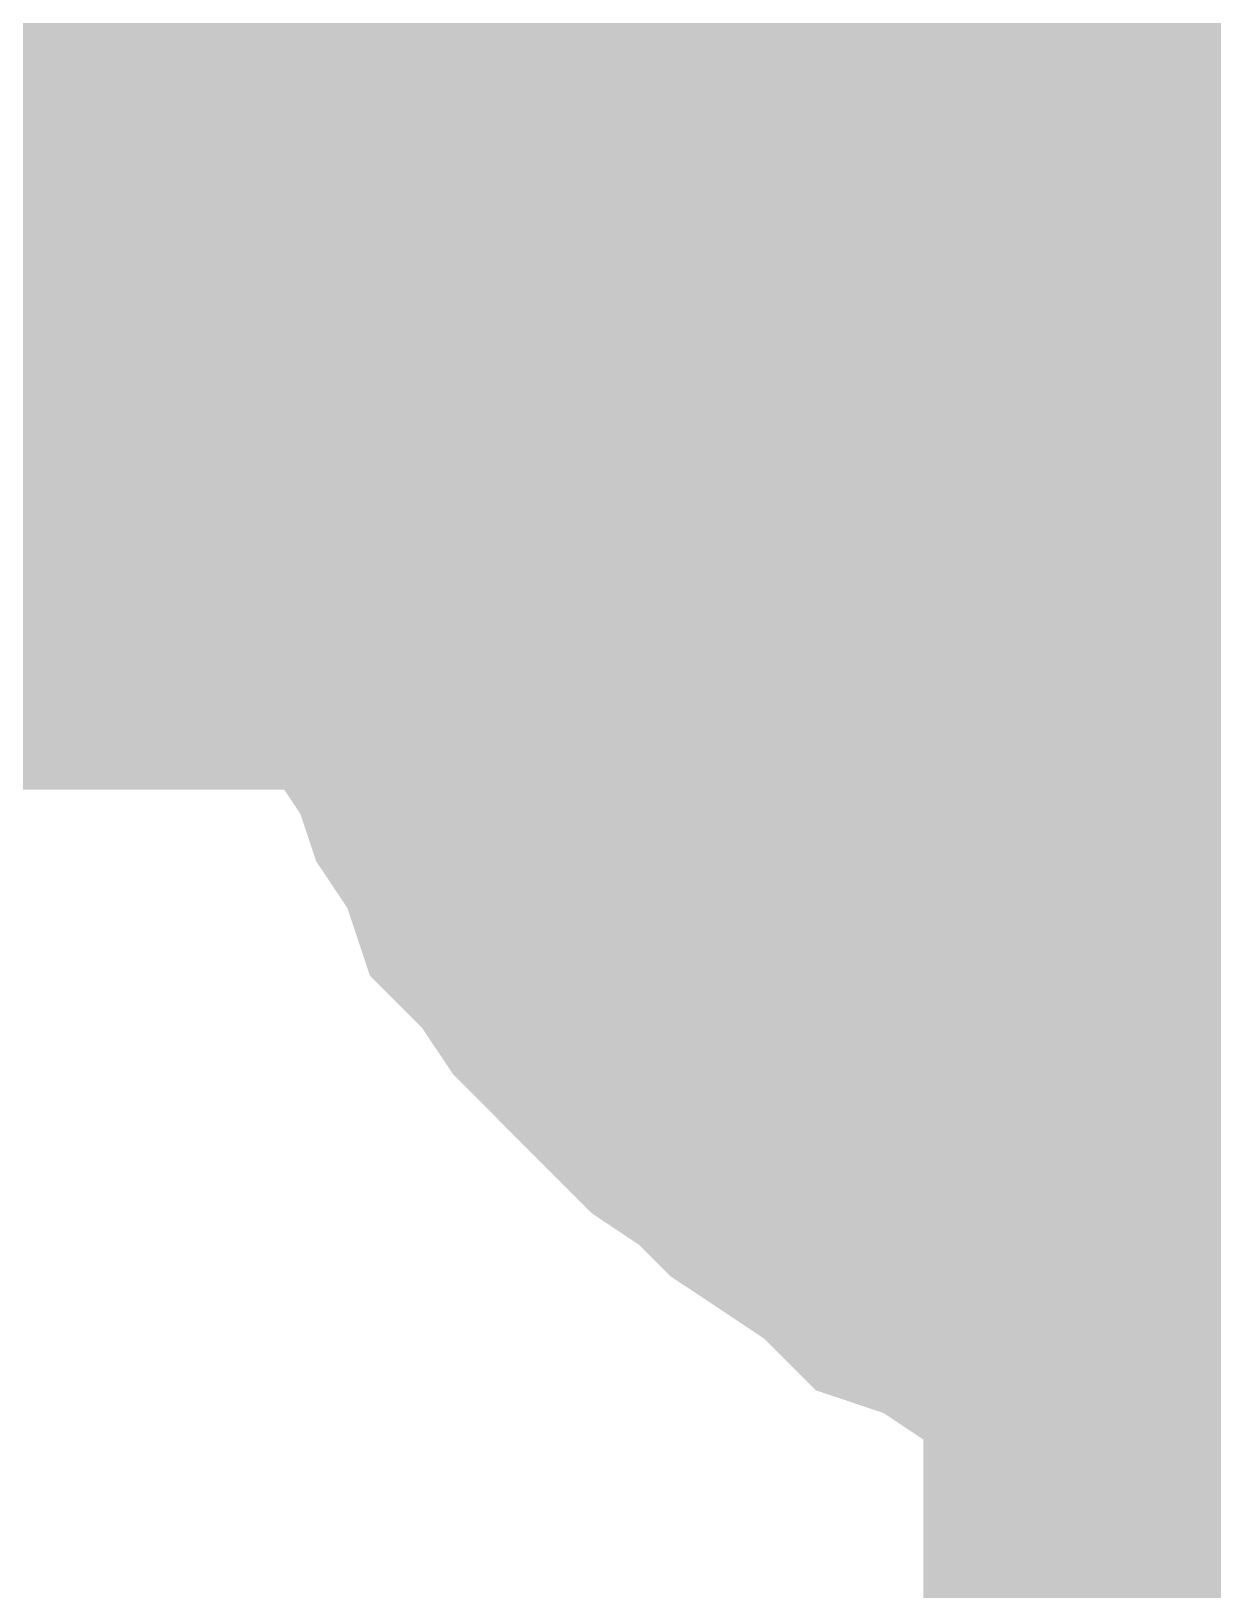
# Model space of a CAD drawing. Header units: inches. Extents: x 0 to 841, y 0 to 594.
# Drawn here: x 214.009 to 214.855, y 556.545 to 557.661 of the extents above; entities that cross this region are included whole.
import ezdxf

# ---------------------------------------------------------------- set-up
doc = ezdxf.new("R2010")
doc.units = ezdxf.units.IN
doc.layers.add('Sheet', color=255, linetype='Continuous')

msp = doc.modelspace()

# ---------------------------------------------------------------- linework, layer by layer
at = {"layer": 'Sheet'}
msp.add_lwpolyline([(214.7459, 557.4999, 0.508, 0.508, 1), (215.2539, 557.4999, 0.508, 0.508, 1)], format="xyseb", close=True, dxfattribs=at)
for points in [[(214.2587, 557.4926, 0.2997, 0.2997, 0), (214.2587, 557.5375, 0.2997, 0.2997, 0), (214.2587, 557.5712, 0.2997, 0.2997, 0), (214.2699, 557.6049, 0.2997, 0.2997, 0), (214.2699, 557.6498, 0.2997, 0.2997, 0), (214.2812, 557.6835, 0.2997, 0.2997, 0), (214.2924, 557.7172, 0.2997, 0.2997, 0), (214.3036, 557.7621, 0.2997, 0.2997, 0), (214.3149, 557.7958, 0.2997, 0.2997, 0), (214.3373, 557.8295, 0.2997, 0.2997, 0)], [(214.2587, 557.4926, 0.2997, 0.2997, 0), (214.2587, 557.5375, 0.2997, 0.2997, 0), (214.2587, 557.5712, 0.2997, 0.2997, 0), (214.2699, 557.6049, 0.2997, 0.2997, 0), (214.2699, 557.6498, 0.2997, 0.2997, 0), (214.2812, 557.6835, 0.2997, 0.2997, 0), (214.2924, 557.7172, 0.2997, 0.2997, 0), (214.3036, 557.7621, 0.2997, 0.2997, 0), (214.3149, 557.7958, 0.2997, 0.2997, 0), (214.3373, 557.8295, 0.2997, 0.2997, 0)], [(214.2587, 557.4926, 0.2997, 0.2997, 0), (214.2587, 557.5375, 0.2997, 0.2997, 0), (214.2587, 557.5712, 0.2997, 0.2997, 0), (214.2699, 557.6049, 0.2997, 0.2997, 0), (214.2699, 557.6498, 0.2997, 0.2997, 0), (214.2812, 557.6835, 0.2997, 0.2997, 0), (214.2924, 557.7172, 0.2997, 0.2997, 0), (214.3036, 557.7621, 0.2997, 0.2997, 0), (214.3149, 557.7958, 0.2997, 0.2997, 0), (214.3373, 557.8295, 0.2997, 0.2997, 0)], [(214.5058, 557.4926, 0.2997, 0.2997, 0), (214.5058, 557.5151, 0.2997, 0.2997, 0), (214.5058, 557.5488, 0.2997, 0.2997, 0), (214.517, 557.5712, 0.2997, 0.2997, 0), (214.517, 557.5937, 0.2997, 0.2997, 0), (214.517, 557.6162, 0.2997, 0.2997, 0), (214.5282, 557.6386, 0.2997, 0.2997, 0), (214.5394, 557.6723, 0.2997, 0.2997, 0), (214.5507, 557.6948, 0.2997, 0.2997, 0), (214.5619, 557.7172, 0.2997, 0.2997, 0), (214.5731, 557.7397, 0.2997, 0.2997, 0), (214.5844, 557.7509, 0.2997, 0.2997, 0), (214.5956, 557.7734, 0.2997, 0.2997, 0), (214.6068, 557.7958, 0.2997, 0.2997, 0), (214.6293, 557.8183, 0.2997, 0.2997, 0)], [(214.5058, 557.4926, 0.2997, 0.2997, 0), (214.5058, 557.5151, 0.2997, 0.2997, 0), (214.5058, 557.5488, 0.2997, 0.2997, 0), (214.517, 557.5712, 0.2997, 0.2997, 0), (214.517, 557.5937, 0.2997, 0.2997, 0), (214.517, 557.6162, 0.2997, 0.2997, 0), (214.5282, 557.6386, 0.2997, 0.2997, 0), (214.5394, 557.6723, 0.2997, 0.2997, 0), (214.5507, 557.6948, 0.2997, 0.2997, 0), (214.5619, 557.7172, 0.2997, 0.2997, 0), (214.5731, 557.7397, 0.2997, 0.2997, 0), (214.5844, 557.7509, 0.2997, 0.2997, 0), (214.5956, 557.7734, 0.2997, 0.2997, 0), (214.6068, 557.7958, 0.2997, 0.2997, 0), (214.6293, 557.8183, 0.2997, 0.2997, 0)], [(187.5227, 557.4926, 0.7493, 0.7493, 0), (200.0205, 557.4926, 0.7493, 0.7493, 0), (200.0205, 557.4926, 0.7493, 0.7493, 0), (215.0223, 557.4926, 0.7493, 0.7493, 0), (215.0223, 557.4926, 0.7493, 0.7493, 0), (227.5201, 557.4926, 0.7493, 0.7493, 0)], [(215.0223, 557.4926, 0.7493, 0.7493, 0), (215.0223, 551.9901, 0.7493, 0.7493, 0)], [(214.2587, 557.4926, 0.0991, 0.0991, 0), (214.2587, 557.5375, 0.0991, 0.0991, 0), (214.2587, 557.5712, 0.0991, 0.0991, 0), (214.2699, 557.6049, 0.0991, 0.0991, 0), (214.2699, 557.6498, 0.0991, 0.0991, 0), (214.2812, 557.6835, 0.0991, 0.0991, 0), (214.2924, 557.7172, 0.0991, 0.0991, 0)], [(214.2587, 557.4926, 0.0991, 0.0991, 0), (214.2587, 557.5375, 0.0991, 0.0991, 0), (214.2587, 557.5712, 0.0991, 0.0991, 0), (214.2699, 557.6049, 0.0991, 0.0991, 0), (214.2699, 557.6498, 0.0991, 0.0991, 0), (214.2812, 557.6835, 0.0991, 0.0991, 0), (214.2924, 557.7172, 0.0991, 0.0991, 0)], [(214.2587, 557.4926, 0.0991, 0.0991, 0), (214.2587, 557.5375, 0.0991, 0.0991, 0), (214.2587, 557.5712, 0.0991, 0.0991, 0), (214.2699, 557.6049, 0.0991, 0.0991, 0), (214.2699, 557.6498, 0.0991, 0.0991, 0), (214.2812, 557.6835, 0.0991, 0.0991, 0), (214.2924, 557.7172, 0.0991, 0.0991, 0)], [(214.5058, 557.4926, 0.0991, 0.0991, 0), (214.5058, 557.5151, 0.0991, 0.0991, 0), (214.5058, 557.5488, 0.0991, 0.0991, 0), (214.517, 557.5712, 0.0991, 0.0991, 0), (214.517, 557.5937, 0.0991, 0.0991, 0), (214.517, 557.6162, 0.0991, 0.0991, 0), (214.5282, 557.6386, 0.0991, 0.0991, 0), (214.5394, 557.6723, 0.0991, 0.0991, 0), (214.5507, 557.6948, 0.0991, 0.0991, 0), (214.5619, 557.7172, 0.0991, 0.0991, 0)], [(214.5058, 557.4926, 0.0991, 0.0991, 0), (214.5058, 557.5151, 0.0991, 0.0991, 0), (214.5058, 557.5488, 0.0991, 0.0991, 0), (214.517, 557.5712, 0.0991, 0.0991, 0), (214.517, 557.5937, 0.0991, 0.0991, 0), (214.517, 557.6162, 0.0991, 0.0991, 0), (214.5282, 557.6386, 0.0991, 0.0991, 0), (214.5394, 557.6723, 0.0991, 0.0991, 0), (214.5507, 557.6948, 0.0991, 0.0991, 0), (214.5619, 557.7172, 0.0991, 0.0991, 0)], [(215.0223, 556.729, 0.2997, 0.2997, 0), (214.9774, 556.729, 0.2997, 0.2997, 0), (214.9437, 556.729, 0.2997, 0.2997, 0), (214.91, 556.7402, 0.2997, 0.2997, 0), (214.8651, 556.7402, 0.2997, 0.2997, 0), (214.8314, 556.7515, 0.2997, 0.2997, 0), (214.7977, 556.7627, 0.2997, 0.2997, 0), (214.7528, 556.7739, 0.2997, 0.2997, 0), (214.7191, 556.7852, 0.2997, 0.2997, 0), (214.6854, 556.8076, 0.2997, 0.2997, 0), (214.6517, 556.8189, 0.2997, 0.2997, 0), (214.6293, 556.8413, 0.2997, 0.2997, 0), (214.5956, 556.8638, 0.2997, 0.2997, 0), (214.5619, 556.8862, 0.2997, 0.2997, 0), (214.5394, 556.9087, 0.2997, 0.2997, 0), (214.5058, 556.9311, 0.2997, 0.2997, 0), (214.4833, 556.9536, 0.2997, 0.2997, 0), (214.4608, 556.9761, 0.2997, 0.2997, 0), (214.4272, 557.0098, 0.2997, 0.2997, 0), (214.4047, 557.0434, 0.2997, 0.2997, 0), (214.3822, 557.0659, 0.2997, 0.2997, 0), (214.371, 557.0996, 0.2997, 0.2997, 0), (214.3485, 557.1333, 0.2997, 0.2997, 0), (214.3373, 557.167, 0.2997, 0.2997, 0), (214.3149, 557.2007, 0.2997, 0.2997, 0), (214.3036, 557.2343, 0.2997, 0.2997, 0), (214.2924, 557.268, 0.2997, 0.2997, 0), (214.2812, 557.3017, 0.2997, 0.2997, 0), (214.2699, 557.3354, 0.2997, 0.2997, 0), (214.2699, 557.3803, 0.2997, 0.2997, 0), (214.2587, 557.414, 0.2997, 0.2997, 0), (214.2587, 557.4589, 0.2997, 0.2997, 0), (214.2587, 557.4926, 0.2997, 0.2997, 0)], [(214.2587, 557.4926, 0.2997, 0.2997, 0), (214.2587, 557.4926, 0.2997, 0.2997, 0)], [(215.0223, 556.729, 0.2997, 0.2997, 0), (214.9774, 556.729, 0.2997, 0.2997, 0), (214.9437, 556.729, 0.2997, 0.2997, 0), (214.91, 556.7402, 0.2997, 0.2997, 0), (214.8651, 556.7402, 0.2997, 0.2997, 0), (214.8314, 556.7515, 0.2997, 0.2997, 0), (214.7977, 556.7627, 0.2997, 0.2997, 0), (214.7528, 556.7739, 0.2997, 0.2997, 0), (214.7191, 556.7852, 0.2997, 0.2997, 0), (214.6854, 556.8076, 0.2997, 0.2997, 0), (214.6517, 556.8189, 0.2997, 0.2997, 0), (214.6293, 556.8413, 0.2997, 0.2997, 0), (214.5956, 556.8638, 0.2997, 0.2997, 0), (214.5619, 556.8862, 0.2997, 0.2997, 0), (214.5394, 556.9087, 0.2997, 0.2997, 0), (214.5058, 556.9311, 0.2997, 0.2997, 0), (214.4833, 556.9536, 0.2997, 0.2997, 0), (214.4608, 556.9761, 0.2997, 0.2997, 0), (214.4272, 557.0098, 0.2997, 0.2997, 0), (214.4047, 557.0434, 0.2997, 0.2997, 0), (214.3822, 557.0659, 0.2997, 0.2997, 0), (214.371, 557.0996, 0.2997, 0.2997, 0), (214.3485, 557.1333, 0.2997, 0.2997, 0), (214.3373, 557.167, 0.2997, 0.2997, 0), (214.3149, 557.2007, 0.2997, 0.2997, 0), (214.3036, 557.2343, 0.2997, 0.2997, 0), (214.2924, 557.268, 0.2997, 0.2997, 0), (214.2812, 557.3017, 0.2997, 0.2997, 0), (214.2699, 557.3354, 0.2997, 0.2997, 0), (214.2699, 557.3803, 0.2997, 0.2997, 0), (214.2587, 557.414, 0.2997, 0.2997, 0), (214.2587, 557.4589, 0.2997, 0.2997, 0), (214.2587, 557.4926, 0.2997, 0.2997, 0)], [(214.2587, 557.4926, 0.2997, 0.2997, 0), (214.2587, 557.4926, 0.2997, 0.2997, 0)], [(215.0223, 556.729, 0.2997, 0.2997, 0), (214.9774, 556.729, 0.2997, 0.2997, 0), (214.9437, 556.729, 0.2997, 0.2997, 0), (214.91, 556.7402, 0.2997, 0.2997, 0), (214.8651, 556.7402, 0.2997, 0.2997, 0), (214.8314, 556.7515, 0.2997, 0.2997, 0), (214.7977, 556.7627, 0.2997, 0.2997, 0), (214.7528, 556.7739, 0.2997, 0.2997, 0), (214.7191, 556.7852, 0.2997, 0.2997, 0), (214.6854, 556.8076, 0.2997, 0.2997, 0), (214.6517, 556.8189, 0.2997, 0.2997, 0), (214.6293, 556.8413, 0.2997, 0.2997, 0), (214.5956, 556.8638, 0.2997, 0.2997, 0), (214.5619, 556.8862, 0.2997, 0.2997, 0), (214.5394, 556.9087, 0.2997, 0.2997, 0), (214.5058, 556.9311, 0.2997, 0.2997, 0), (214.4833, 556.9536, 0.2997, 0.2997, 0), (214.4608, 556.9761, 0.2997, 0.2997, 0), (214.4272, 557.0098, 0.2997, 0.2997, 0), (214.4047, 557.0434, 0.2997, 0.2997, 0), (214.3822, 557.0659, 0.2997, 0.2997, 0), (214.371, 557.0996, 0.2997, 0.2997, 0), (214.3485, 557.1333, 0.2997, 0.2997, 0), (214.3373, 557.167, 0.2997, 0.2997, 0), (214.3149, 557.2007, 0.2997, 0.2997, 0), (214.3036, 557.2343, 0.2997, 0.2997, 0), (214.2924, 557.268, 0.2997, 0.2997, 0), (214.2812, 557.3017, 0.2997, 0.2997, 0), (214.2699, 557.3354, 0.2997, 0.2997, 0), (214.2699, 557.3803, 0.2997, 0.2997, 0), (214.2587, 557.414, 0.2997, 0.2997, 0), (214.2587, 557.4589, 0.2997, 0.2997, 0), (214.2587, 557.4926, 0.2997, 0.2997, 0)], [(214.2587, 557.4926, 0.2997, 0.2997, 0), (214.2587, 557.4926, 0.2997, 0.2997, 0)], [(215.0223, 556.9873, 0.2997, 0.2997, 0), (214.9998, 556.9873, 0.2997, 0.2997, 0), (214.9661, 556.9873, 0.2997, 0.2997, 0), (214.9437, 556.9985, 0.2997, 0.2997, 0), (214.9212, 556.9985, 0.2997, 0.2997, 0), (214.8988, 556.9985, 0.2997, 0.2997, 0), (214.8651, 557.0098, 0.2997, 0.2997, 0), (214.8426, 557.021, 0.2997, 0.2997, 0), (214.8202, 557.0322, 0.2997, 0.2997, 0), (214.7977, 557.0322, 0.2997, 0.2997, 0), (214.7752, 557.0434, 0.2997, 0.2997, 0), (214.7528, 557.0547, 0.2997, 0.2997, 0), (214.7303, 557.0771, 0.2997, 0.2997, 0), (214.7191, 557.0884, 0.2997, 0.2997, 0), (214.6966, 557.0996, 0.2997, 0.2997, 0), (214.6742, 557.1221, 0.2997, 0.2997, 0), (214.663, 557.1333, 0.2997, 0.2997, 0), (214.6405, 557.1557, 0.2997, 0.2997, 0), (214.6293, 557.167, 0.2997, 0.2997, 0), (214.6068, 557.1894, 0.2997, 0.2997, 0), (214.5956, 557.2119, 0.2997, 0.2997, 0), (214.5844, 557.2343, 0.2997, 0.2997, 0), (214.5731, 557.2456, 0.2997, 0.2997, 0), (214.5619, 557.268, 0.2997, 0.2997, 0), (214.5507, 557.2905, 0.2997, 0.2997, 0), (214.5394, 557.313, 0.2997, 0.2997, 0), (214.5282, 557.3466, 0.2997, 0.2997, 0), (214.517, 557.3691, 0.2997, 0.2997, 0), (214.517, 557.3916, 0.2997, 0.2997, 0), (214.517, 557.414, 0.2997, 0.2997, 0), (214.5058, 557.4365, 0.2997, 0.2997, 0), (214.5058, 557.4702, 0.2997, 0.2997, 0), (214.5058, 557.4926, 0.2997, 0.2997, 0)], [(214.5058, 557.4926, 0.2997, 0.2997, 0), (214.5058, 557.4926, 0.2997, 0.2997, 0)], [(215.0223, 556.9873, 0.2997, 0.2997, 0), (214.9998, 556.9873, 0.2997, 0.2997, 0), (214.9661, 556.9873, 0.2997, 0.2997, 0), (214.9437, 556.9985, 0.2997, 0.2997, 0), (214.9212, 556.9985, 0.2997, 0.2997, 0), (214.8988, 556.9985, 0.2997, 0.2997, 0), (214.8651, 557.0098, 0.2997, 0.2997, 0), (214.8426, 557.021, 0.2997, 0.2997, 0), (214.8202, 557.0322, 0.2997, 0.2997, 0), (214.7977, 557.0322, 0.2997, 0.2997, 0), (214.7752, 557.0434, 0.2997, 0.2997, 0), (214.7528, 557.0547, 0.2997, 0.2997, 0), (214.7303, 557.0771, 0.2997, 0.2997, 0), (214.7191, 557.0884, 0.2997, 0.2997, 0), (214.6966, 557.0996, 0.2997, 0.2997, 0), (214.6742, 557.1221, 0.2997, 0.2997, 0), (214.663, 557.1333, 0.2997, 0.2997, 0), (214.6405, 557.1557, 0.2997, 0.2997, 0), (214.6293, 557.167, 0.2997, 0.2997, 0), (214.6068, 557.1894, 0.2997, 0.2997, 0), (214.5956, 557.2119, 0.2997, 0.2997, 0), (214.5844, 557.2343, 0.2997, 0.2997, 0), (214.5731, 557.2456, 0.2997, 0.2997, 0), (214.5619, 557.268, 0.2997, 0.2997, 0), (214.5507, 557.2905, 0.2997, 0.2997, 0), (214.5394, 557.313, 0.2997, 0.2997, 0), (214.5282, 557.3466, 0.2997, 0.2997, 0), (214.517, 557.3691, 0.2997, 0.2997, 0), (214.517, 557.3916, 0.2997, 0.2997, 0), (214.517, 557.414, 0.2997, 0.2997, 0), (214.5058, 557.4365, 0.2997, 0.2997, 0), (214.5058, 557.4702, 0.2997, 0.2997, 0), (214.5058, 557.4926, 0.2997, 0.2997, 0)], [(214.5058, 557.4926, 0.2997, 0.2997, 0), (214.5058, 557.4926, 0.2997, 0.2997, 0)], [(214.91, 556.7402, 0.0991, 0.0991, 0), (214.8651, 556.7402, 0.0991, 0.0991, 0), (214.8314, 556.7515, 0.0991, 0.0991, 0), (214.7977, 556.7627, 0.0991, 0.0991, 0), (214.7528, 556.7739, 0.0991, 0.0991, 0), (214.7191, 556.7852, 0.0991, 0.0991, 0), (214.6854, 556.8076, 0.0991, 0.0991, 0), (214.6517, 556.8189, 0.0991, 0.0991, 0), (214.6293, 556.8413, 0.0991, 0.0991, 0), (214.5956, 556.8638, 0.0991, 0.0991, 0), (214.5619, 556.8862, 0.0991, 0.0991, 0), (214.5394, 556.9087, 0.0991, 0.0991, 0), (214.5058, 556.9311, 0.0991, 0.0991, 0), (214.4833, 556.9536, 0.0991, 0.0991, 0), (214.4608, 556.9761, 0.0991, 0.0991, 0), (214.4272, 557.0098, 0.0991, 0.0991, 0), (214.4047, 557.0434, 0.0991, 0.0991, 0), (214.3822, 557.0659, 0.0991, 0.0991, 0), (214.371, 557.0996, 0.0991, 0.0991, 0), (214.3485, 557.1333, 0.0991, 0.0991, 0), (214.3373, 557.167, 0.0991, 0.0991, 0), (214.3149, 557.2007, 0.0991, 0.0991, 0), (214.3036, 557.2343, 0.0991, 0.0991, 0), (214.2924, 557.268, 0.0991, 0.0991, 0), (214.2812, 557.3017, 0.0991, 0.0991, 0), (214.2699, 557.3354, 0.0991, 0.0991, 0), (214.2699, 557.3803, 0.0991, 0.0991, 0), (214.2587, 557.414, 0.0991, 0.0991, 0), (214.2587, 557.4589, 0.0991, 0.0991, 0), (214.2587, 557.4926, 0.0991, 0.0991, 0)], [(214.2587, 557.4926, 0.0991, 0.0991, 0), (214.2587, 557.4926, 0.0991, 0.0991, 0)], [(214.91, 556.7402, 0.0991, 0.0991, 0), (214.8651, 556.7402, 0.0991, 0.0991, 0), (214.8314, 556.7515, 0.0991, 0.0991, 0), (214.7977, 556.7627, 0.0991, 0.0991, 0), (214.7528, 556.7739, 0.0991, 0.0991, 0), (214.7191, 556.7852, 0.0991, 0.0991, 0), (214.6854, 556.8076, 0.0991, 0.0991, 0), (214.6517, 556.8189, 0.0991, 0.0991, 0), (214.6293, 556.8413, 0.0991, 0.0991, 0), (214.5956, 556.8638, 0.0991, 0.0991, 0), (214.5619, 556.8862, 0.0991, 0.0991, 0), (214.5394, 556.9087, 0.0991, 0.0991, 0), (214.5058, 556.9311, 0.0991, 0.0991, 0), (214.4833, 556.9536, 0.0991, 0.0991, 0), (214.4608, 556.9761, 0.0991, 0.0991, 0), (214.4272, 557.0098, 0.0991, 0.0991, 0), (214.4047, 557.0434, 0.0991, 0.0991, 0), (214.3822, 557.0659, 0.0991, 0.0991, 0), (214.371, 557.0996, 0.0991, 0.0991, 0), (214.3485, 557.1333, 0.0991, 0.0991, 0), (214.3373, 557.167, 0.0991, 0.0991, 0), (214.3149, 557.2007, 0.0991, 0.0991, 0), (214.3036, 557.2343, 0.0991, 0.0991, 0), (214.2924, 557.268, 0.0991, 0.0991, 0), (214.2812, 557.3017, 0.0991, 0.0991, 0), (214.2699, 557.3354, 0.0991, 0.0991, 0), (214.2699, 557.3803, 0.0991, 0.0991, 0), (214.2587, 557.414, 0.0991, 0.0991, 0), (214.2587, 557.4589, 0.0991, 0.0991, 0), (214.2587, 557.4926, 0.0991, 0.0991, 0)], [(214.2587, 557.4926, 0.0991, 0.0991, 0), (214.2587, 557.4926, 0.0991, 0.0991, 0)], [(214.91, 556.7402, 0.0991, 0.0991, 0), (214.8651, 556.7402, 0.0991, 0.0991, 0), (214.8314, 556.7515, 0.0991, 0.0991, 0), (214.7977, 556.7627, 0.0991, 0.0991, 0), (214.7528, 556.7739, 0.0991, 0.0991, 0), (214.7191, 556.7852, 0.0991, 0.0991, 0), (214.6854, 556.8076, 0.0991, 0.0991, 0), (214.6517, 556.8189, 0.0991, 0.0991, 0), (214.6293, 556.8413, 0.0991, 0.0991, 0), (214.5956, 556.8638, 0.0991, 0.0991, 0), (214.5619, 556.8862, 0.0991, 0.0991, 0), (214.5394, 556.9087, 0.0991, 0.0991, 0), (214.5058, 556.9311, 0.0991, 0.0991, 0), (214.4833, 556.9536, 0.0991, 0.0991, 0), (214.4608, 556.9761, 0.0991, 0.0991, 0), (214.4272, 557.0098, 0.0991, 0.0991, 0), (214.4047, 557.0434, 0.0991, 0.0991, 0), (214.3822, 557.0659, 0.0991, 0.0991, 0), (214.371, 557.0996, 0.0991, 0.0991, 0), (214.3485, 557.1333, 0.0991, 0.0991, 0), (214.3373, 557.167, 0.0991, 0.0991, 0), (214.3149, 557.2007, 0.0991, 0.0991, 0), (214.3036, 557.2343, 0.0991, 0.0991, 0), (214.2924, 557.268, 0.0991, 0.0991, 0), (214.2812, 557.3017, 0.0991, 0.0991, 0), (214.2699, 557.3354, 0.0991, 0.0991, 0), (214.2699, 557.3803, 0.0991, 0.0991, 0), (214.2587, 557.414, 0.0991, 0.0991, 0), (214.2587, 557.4589, 0.0991, 0.0991, 0), (214.2587, 557.4926, 0.0991, 0.0991, 0)], [(214.2587, 557.4926, 0.0991, 0.0991, 0), (214.2587, 557.4926, 0.0991, 0.0991, 0)], [(214.9212, 556.9985, 0.0991, 0.0991, 0), (214.8988, 556.9985, 0.0991, 0.0991, 0), (214.8651, 557.0098, 0.0991, 0.0991, 0), (214.8426, 557.021, 0.0991, 0.0991, 0), (214.8202, 557.0322, 0.0991, 0.0991, 0), (214.7977, 557.0322, 0.0991, 0.0991, 0), (214.7752, 557.0434, 0.0991, 0.0991, 0), (214.7528, 557.0547, 0.0991, 0.0991, 0), (214.7303, 557.0771, 0.0991, 0.0991, 0), (214.7191, 557.0884, 0.0991, 0.0991, 0), (214.6966, 557.0996, 0.0991, 0.0991, 0), (214.6742, 557.1221, 0.0991, 0.0991, 0), (214.663, 557.1333, 0.0991, 0.0991, 0), (214.6405, 557.1557, 0.0991, 0.0991, 0), (214.6293, 557.167, 0.0991, 0.0991, 0), (214.6068, 557.1894, 0.0991, 0.0991, 0), (214.5956, 557.2119, 0.0991, 0.0991, 0), (214.5844, 557.2343, 0.0991, 0.0991, 0), (214.5731, 557.2456, 0.0991, 0.0991, 0), (214.5619, 557.268, 0.0991, 0.0991, 0), (214.5507, 557.2905, 0.0991, 0.0991, 0), (214.5394, 557.313, 0.0991, 0.0991, 0), (214.5282, 557.3466, 0.0991, 0.0991, 0), (214.517, 557.3691, 0.0991, 0.0991, 0), (214.517, 557.3916, 0.0991, 0.0991, 0), (214.517, 557.414, 0.0991, 0.0991, 0), (214.5058, 557.4365, 0.0991, 0.0991, 0), (214.5058, 557.4702, 0.0991, 0.0991, 0), (214.5058, 557.4926, 0.0991, 0.0991, 0)], [(214.5058, 557.4926, 0.0991, 0.0991, 0), (214.5058, 557.4926, 0.0991, 0.0991, 0)], [(214.9212, 556.9985, 0.0991, 0.0991, 0), (214.8988, 556.9985, 0.0991, 0.0991, 0), (214.8651, 557.0098, 0.0991, 0.0991, 0), (214.8426, 557.021, 0.0991, 0.0991, 0), (214.8202, 557.0322, 0.0991, 0.0991, 0), (214.7977, 557.0322, 0.0991, 0.0991, 0), (214.7752, 557.0434, 0.0991, 0.0991, 0), (214.7528, 557.0547, 0.0991, 0.0991, 0), (214.7303, 557.0771, 0.0991, 0.0991, 0), (214.7191, 557.0884, 0.0991, 0.0991, 0), (214.6966, 557.0996, 0.0991, 0.0991, 0), (214.6742, 557.1221, 0.0991, 0.0991, 0), (214.663, 557.1333, 0.0991, 0.0991, 0), (214.6405, 557.1557, 0.0991, 0.0991, 0), (214.6293, 557.167, 0.0991, 0.0991, 0), (214.6068, 557.1894, 0.0991, 0.0991, 0), (214.5956, 557.2119, 0.0991, 0.0991, 0), (214.5844, 557.2343, 0.0991, 0.0991, 0), (214.5731, 557.2456, 0.0991, 0.0991, 0), (214.5619, 557.268, 0.0991, 0.0991, 0), (214.5507, 557.2905, 0.0991, 0.0991, 0), (214.5394, 557.313, 0.0991, 0.0991, 0), (214.5282, 557.3466, 0.0991, 0.0991, 0), (214.517, 557.3691, 0.0991, 0.0991, 0), (214.517, 557.3916, 0.0991, 0.0991, 0), (214.517, 557.414, 0.0991, 0.0991, 0), (214.5058, 557.4365, 0.0991, 0.0991, 0), (214.5058, 557.4702, 0.0991, 0.0991, 0), (214.5058, 557.4926, 0.0991, 0.0991, 0)], [(214.5058, 557.4926, 0.0991, 0.0991, 0), (214.5058, 557.4926, 0.0991, 0.0991, 0)]]:
    msp.add_lwpolyline(points, format="xyseb", dxfattribs=at)

doc.saveas('drawing.dxf')
